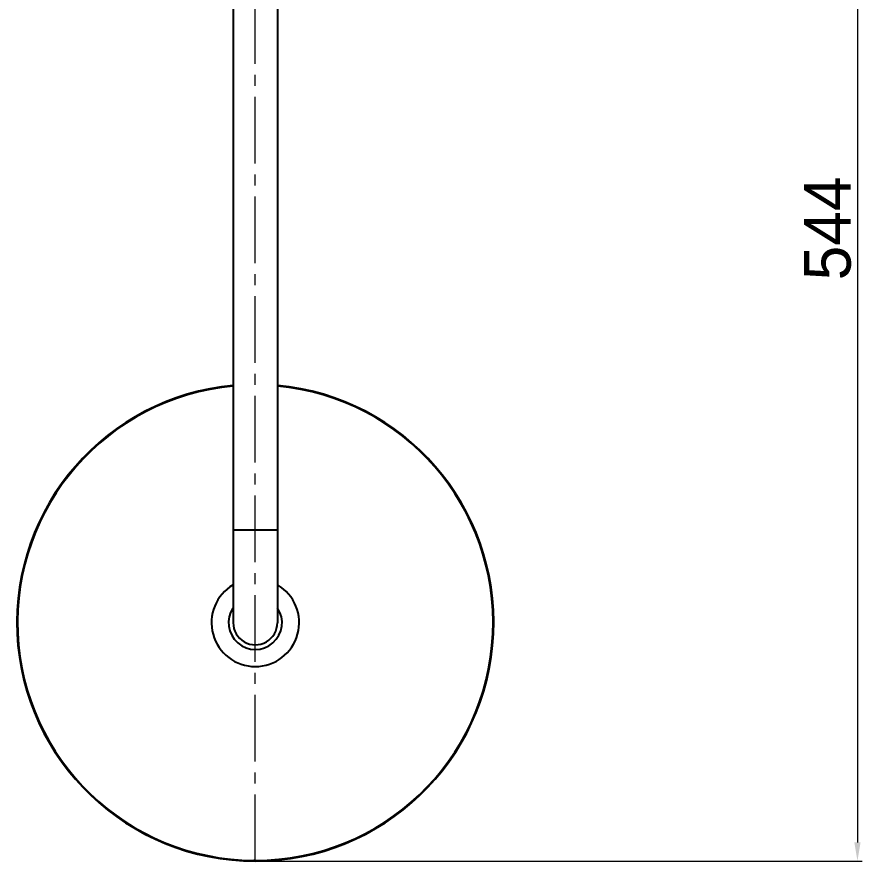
# Model space of a CAD drawing. Extents: x 0 to 3160, y 0 to 2315.
# Drawn here: x 876.6 to 1240, y 1488 to 1851 of the extents above; entities that cross this region are included whole.
import ezdxf

# ---------------------------------------------------------------- set-up
doc = ezdxf.new("R2010")
doc.units = 0
doc.header["$LTSCALE"] = 3
doc.header["$MEASUREMENT"] = 0
doc.header["$PDMODE"] = 3
doc.header["$PDSIZE"] = -10
doc.linetypes.add('CENTER2', pattern=[28.575, 19.05, -3.175, 3.175, -3.175])
doc.layers.get('0').update_dxf_attribs({"linetype": 'CONTINUOUS'})
doc.layers.get('DEFPOINTS').update_dxf_attribs({"linetype": 'CONTINUOUS'})
doc.layers.add('Cneter', color=1, linetype='CENTER2', lineweight=13)
doc.styles.add('Daelim Dimension', font='')
doc.styles.get('Daelim Dimension').set_extended_font_data('나눔고딕')
doc.dimstyles.new('DEFAULT', dxfattribs={"dimscale": 2, "dimtxt": 2, "dimasz": 2, "dimexe": 0, "dimexo": 2, "dimgap": 1, "dimtad": 1, "dimdec": 1, "dimzin": 9, "dimdsep": 46, "dimtxsty": 'Daelim Dimension', "dimcen": 0.5, "dimclrd": 252, "dimclre": 252, "dimclrt": 3, "dimadec": 1, "dimazin": 0, "dimtfac": 1, "dimtdec": 1, "dimtix": 1, "dimtmove": 0, "dimatfit": 3, "dimfxl": 1, "dimtolj": 1, "dimtzin": 1, "dimlwd": 9, "dimlwe": 9, "dimarcsym": 0})

# ---------------------------------------------------------------- blocks, each defined once
blk = doc.blocks.new('*D12')
at = {"color": 5, "lineweight": 9, "ltscale": 0.5, "transparency": 16777216}
for p, q in [((1215.42, 2032.07), (1240.01, 2032.07)), ((1238.01, 2024.07), (1238.01, 1495.97)), ((983.13, 1487.97), (1240.01, 1487.97))]:
    blk.add_line(p, q, dxfattribs=at)
at = {"color": 5, "ltscale": 0.5, "transparency": 16777216}
for points in [[(1236.68, 2024.07), (1239.34, 2024.07), (1238.01, 2032.07)], [(1236.68, 1495.97), (1239.34, 1495.97), (1238.01, 1487.97)]]:
    blk.add_solid(points, dxfattribs=at)
at = {"layer": 'DEFPOINTS', "color": 0, "ltscale": 0.5, "transparency": 16777216}
for p in [(1211.42, 2032.07), (979.13, 1487.97), (1238.01, 1487.97)]:
    blk.add_point(p, dxfattribs=at)
at = {"color": 7, "ltscale": 0.5, "transparency": 16777216, "insert": (1225.24, 1760.02), "char_height": 20, "attachment_point": 5, "rotation": 90, "style": 'Daelim Dimension'}
blk.add_mtext('\\A1;544', dxfattribs=at)

msp = doc.modelspace()

# ---------------------------------------------------------------- linework, layer by layer
at = {"color": 7, "linetype": 'Continuous'}
for p, q in [((969.63, 1940.47), (969.63, 1590.47)), ((988.63, 1940.47), (988.63, 1590.47))]:
    msp.add_line(p, q, dxfattribs=at)
at = {"color": 9, "linetype": 'Continuous'}
for p, q in [((969.63, 1630.47), (988.63, 1630.47)), ((978.7, 1488.24), (978.49, 1488.24))]:
    msp.add_line(p, q, dxfattribs=at)
at = {"color": 7, "linetype": 'Continuous'}
for radius, start, end in [(102.5, 95.3269, 84.6731), (18.85, 120.4574, 59.5474), (11.5, 146.5592, 33.4502), (9.5, 180, 0.0022)]:
    msp.add_arc((979.13, 1590.47), radius, start, end, dxfattribs=at)
at = {"color": 9, "linetype": 'Continuous'}
for centre, radius, start, end in [((979.13, 1590.47), 102.23, 95.3404, 269.6388), ((979.13, 1590.47), 102.23, 270, 84.6584), ((979.14, 1575.24), 87, 269.711, 269.994)]:
    msp.add_arc(centre, radius, start, end, dxfattribs=at)
at = {"layer": 'Cneter', "lineweight": 5, "ltscale": 0.5}
msp.add_line((979.13, 1487.97), (979.13, 2032.07), dxfattribs=at)

# ---------------------------------------------------------------- dimensions: what is measured, and where the dimension line sits
at = {"color": 5, "ltscale": 0.5}
dim = msp.add_linear_dim(base=(1238.01, 1487.97), p1=(1211.42, 2032.07), p2=(979.13, 1487.97), angle=90, dimstyle='DEFAULT', override={"dimtxt": 10, "dimasz": 4, "dimexe": 1, "dimdec": 0, "dimclrd": 5, "dimclre": 5, "dimclrt": 7}, dxfattribs=at)
dim.commit()
dim.dimension.update_dxf_attribs({"geometry": '*D12', "text_midpoint": (1225.24, 1760.02)})

doc.saveas('drawing.dxf')
